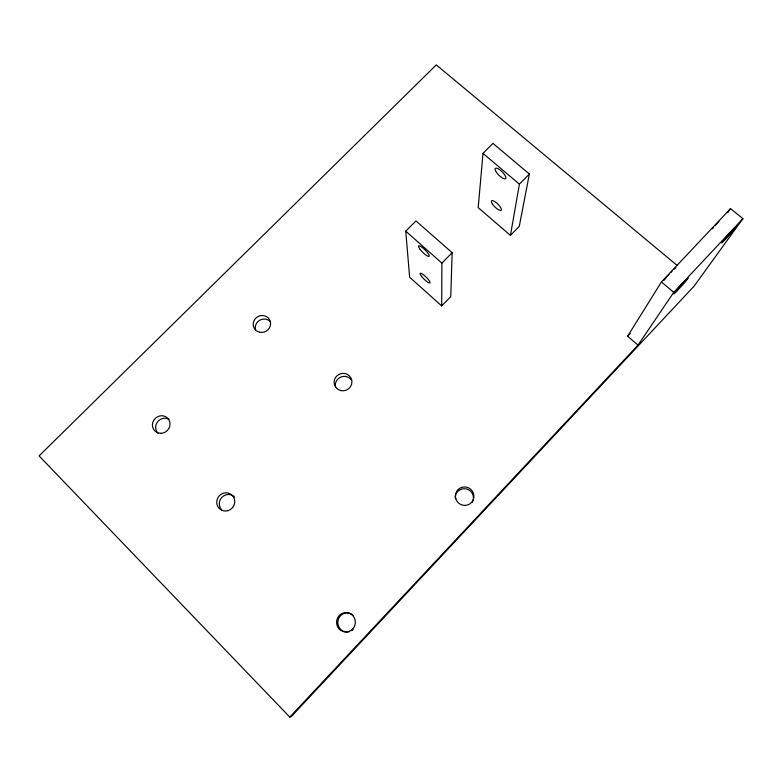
<?xml version="1.0" encoding="UTF-8"?>
<svg xmlns="http://www.w3.org/2000/svg" width="782" height="782" viewBox="0 0 782 782"><rect width="100%" height="100%" fill="white"/><g stroke="black" fill="none" stroke-linecap="round" stroke-linejoin="round"><path stroke-width="1.17" d="M441.693 305.909L441.908 263.104L452.133 252.694L415.956 220.925L405.76 231.189L409.641 277.248L441.693 305.909L450.755 296.613L452.133 252.694M483.012 153.38L478.193 207.621L510.441 235.372L519.287 226.291L529.365 174.005L492.934 143.38L483.012 153.38L519.404 184.151L510.441 235.372M289.809 717.104L638.014 345.145L627.643 336.221L661.406 281.96L730.496 208.618L742.9 218.647L694.181 286.056L291.618 716.156L289.809 717.104L39.1 455.886L436.288 64.896L677.28 265.577M638.014 345.145L673.752 292.331L742.9 218.647M727.798 212.606L730.496 208.618M627.643 336.221L630.136 333.562M519.404 184.151L529.365 174.005M661.406 281.96L673.752 292.331M405.76 231.189L441.908 263.104M255.538 329.848A8.69 8.279 -27.2 0 1 269.976 321.294M158.013 433.218A8.934 8.455 -44.2 0 1 168.892 419.26M221.795 510.001A9.14 8.797 -54 0 1 221.971 497.254A9.14 8.797 -54 0 1 234.571 496.941M335.625 387.422A8.837 8.592 -21.5 0 1 351.665 380.404M455.222 498.017A9.198 9.071 40.4 0 1 466.395 488.945A9.198 9.071 40.4 0 1 472.455 502.171M349.583 631.641A9.56 9.267 -86.2 0 1 338.088 620.146A9.56 9.267 -86.2 0 1 353.523 615.571M353.122 629.666A9.56 9.267 -86.2 0 1 351.812 630.644M712.373 228.852A10.772 0.655 -48.2 0 1 713.458 227.552M715.256 225.48A10.772 0.655 -48.2 0 1 719 221.365M663.82 280.474A10.704 0.674 -48.1 0 1 666.489 277.297M667.095 276.603A10.704 0.674 -48.1 0 1 668.972 274.502M670.839 272.488A10.704 0.674 -48.1 0 1 672.012 271.256M674.025 269.243A10.704 0.674 -48.1 0 1 675.13 268.246M675.795 267.767A10.704 0.674 -48.1 0 1 675.971 267.825M455.808 498.779A9.306 9.179 39.7 0 0 471.448 502.533A9.306 9.179 39.7 0 0 466.688 487.196A9.306 9.179 39.7 0 0 455.808 498.779M352.672 628.982A9.667 9.374 -85.9 0 0 348.264 612.893A9.667 9.374 -85.9 0 0 336.934 624.945A9.667 9.374 -85.9 0 0 352.672 628.982M340.825 390.58A8.934 8.69 -21.4 0 0 351.577 379.553A8.934 8.69 -21.4 0 0 336.631 376.122A8.934 8.69 -21.4 0 0 340.825 390.58M227.973 510.675A9.247 8.895 -53.8 0 0 232.195 495.309A9.247 8.895 -53.8 0 0 217.064 499.786A9.247 8.895 -53.8 0 0 227.973 510.675M259.614 332.203A8.788 8.367 -27.1 0 0 270.318 321.48A8.788 8.367 -27.1 0 0 255.773 318.206A8.788 8.367 -27.1 0 0 259.614 332.203M160.994 433.306A9.042 8.543 -44.1 0 0 168.951 419.895A9.042 8.543 -44.1 0 0 153.712 420.354A9.042 8.543 -44.1 0 0 160.994 433.306M724.523 240.309A10.801 0.528 -48 0 0 735.97 227.083A10.801 0.528 -48 0 0 725.852 237.484A10.801 0.528 -48 0 0 724.523 240.309M677.085 290.875A10.743 0.538 -47.9 0 0 688.189 278.011A10.743 0.538 -47.9 0 0 677.691 288.812A10.743 0.538 -47.9 0 0 677.085 290.875M492.533 204.18A6.764 2.053 44.5 0 0 501.096 210.299A6.764 2.053 44.5 0 0 495.377 202A6.764 2.053 44.5 0 0 492.533 204.18M496.394 172.265A7.273 2.366 44.9 0 0 505.612 178.677A7.273 2.366 44.9 0 0 499.502 169.577A7.273 2.366 44.9 0 0 496.394 172.265M421.557 276.398A6.852 1.466 44.5 0 0 429.885 282.937A6.852 1.466 44.5 0 0 423.697 274.951A6.852 1.466 44.5 0 0 421.557 276.398M420.178 249.458A7.37 1.691 44.7 0 0 429.132 256.349A7.37 1.691 44.7 0 0 422.476 247.601A7.37 1.691 44.7 0 0 420.178 249.458"/></g></svg>
